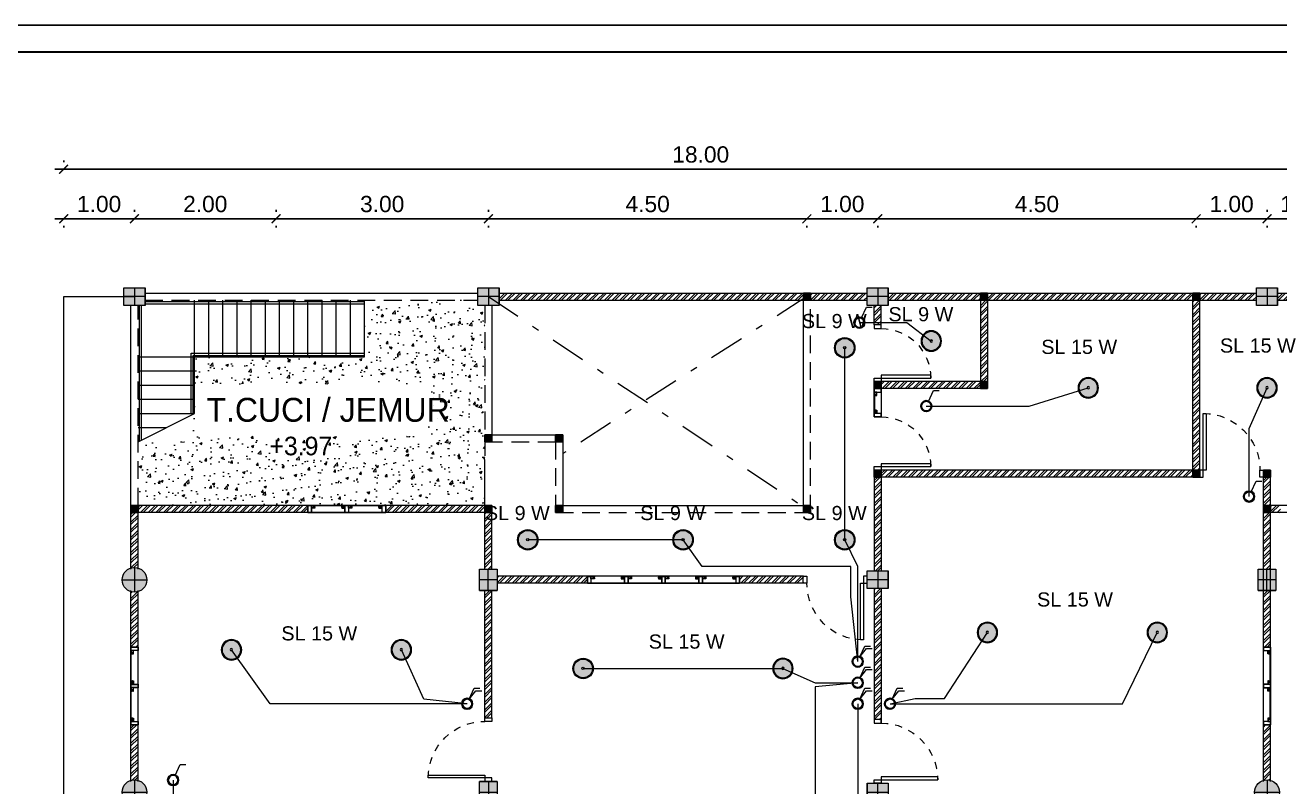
# Model space of a CAD drawing. Header units: millimetres. Extents: x -667 to -468, y -723 to -475.
# Drawn here: x -622.31 to -604.58, y -698.31 to -687.54 of the extents above; entities that cross this region are included whole.
import ezdxf

# ---------------------------------------------------------------- set-up
doc = ezdxf.new("R2010")
doc.units = ezdxf.units.MM
for name, pattern in [('DASHDOT', [1, 0.5, -0.25, 0, -0.25]), ('DASHED2', [0.375, 0.25, -0.125]), ('HIDDEN', [0.375, 0.25, -0.125])]:
    doc.linetypes.add(name, pattern=pattern)
doc.layers.get('0').update_dxf_attribs({"lineweight": 9})
doc.layers.get('Defpoints').update_dxf_attribs({"lineweight": 0})
for name, color, linetype, lineweight in [('BLOCK', 231, 'Continuous', 5), ('COLUMN', 11, 'Continuous', 9), ('dinding', 36, 'Continuous', 9), ('DOOR', 6, 'Continuous', 5), ('HIDDEN', 9, 'HIDDEN', 5), ('NOTASI', 250, 'Continuous', 5), ('pintu', 6, 'Continuous', 5), ('TEXT', 26, 'Continuous', 5)]:
    doc.layers.add(name, color=color, linetype=linetype, lineweight=lineweight)
doc.layers.add('KOP', color=1, linetype='Continuous')
doc.styles.get("Standard").update_dxf_attribs({"font": 'arial.ttf'})
doc.dimstyles.new('Copy of 1-100', dxfattribs={"dimtxt": 0.23, "dimasz": 0.125, "dimexe": 0.125, "dimexo": 0.1, "dimgap": 0.09, "dimtad": 1, "dimtoh": 1, "dimzin": 0, "dimdsep": 46, "dimtxsty": 'Standard', "dimblk": 'ARCHTICK', "dimcen": 0.09, "dimdle": 0.125, "dimclrt": 2, "dimadec": 0, "dimazin": 0, "dimtfac": 1, "dimtofl": 0, "dimtmove": 0, "dimatfit": 3, "dimldrblk": 'ARCHTICK', "dimfxl": 1, "dimtolj": 1, "dimtzin": 0, "dimarcsym": 0})
pattern_1 = [(45, (37.383015, -159.11042), (-0.053881537, 0.053881537), []), (45, (37.418936, -159.11042), (-0.053881537, 0.053881537), [])]

# ---------------------------------------------------------------- blocks, each defined once
blk = doc.blocks.new('EW2433')
at = {"layer": 'Defpoints'}
for p, q in [((502.9615, -195.7493), (482.7963, -195.7493)), ((482.7963, -209.9267), (502.9615, -209.9267))]:
    blk.add_line(p, q, dxfattribs=at)
at = {"layer": 'KOP', "color": 11, "ltscale": 0.1}
for p, q in [((483.0215, -195.9497), (500.4465, -195.9497)), ((500.4441, -195.9522), (483.0239, -195.9522))]:
    blk.add_line(p, q, dxfattribs=at)
blk = doc.blocks.new('FFFF')
at = {"layer": 'NOTASI', "ltscale": 0.01}
h = blk.add_hatch(color=256, dxfattribs=at)
h.paths.add_polyline_path([(-508.37, -250.991), (-508.495, -250.991), (-508.495, -251.141), (-508.37, -251.141)])
h.paths.add_polyline_path([(-508.37, -251.141), (-508.495, -251.141), (-508.495, -251.291), (-508.37, -251.291)])
h.paths.add_polyline_path([(-508.495, -251.141), (-508.62, -251.141), (-508.62, -251.291), (-508.495, -251.291)])
h.paths.add_polyline_path([(-508.495, -250.991), (-508.62, -250.991), (-508.62, -251.141), (-508.495, -251.141)])
at = {"ltscale": 0.01}
for p, q in [((-508.37, -250.991), (-508.62, -250.991)), ((-508.495, -250.991), (-508.495, -251.291)), ((-508.62, -251.141), (-508.37, -251.141))]:
    blk.add_line(p, q, dxfattribs=at)
blk.add_lwpolyline([(-508.62, -250.991), (-508.37, -250.991), (-508.37, -251.291), (-508.62, -251.291)], close=True, dxfattribs=at)
blk = doc.blocks.new('*U614')
for points in [[(81823, 24533), (81823, 25333), (81783, 25333), (81783, 24533)], [(80973, 24433), (81023, 24433), (81023, 24533), (80973, 24533)], [(81823, 24533), (81873, 24533), (81873, 24433), (81823, 24433)]]:
    blk.add_lwpolyline(points, close=True)
at = {"layer": 'HIDDEN'}
blk.add_arc((81823, 24533), 800, 90, 180, dxfattribs=at)
blk = doc.blocks.new('32')
at = {"layer": 'NOTASI'}
h = blk.add_hatch(color=256, dxfattribs=at)
h.paths.add_polyline_path([(2106.822, 191.47), (2106.772, 191.47), (2106.772, 191.42), (2106.822, 191.42)])
h.paths.add_polyline_path([(2106.872, 191.47), (2106.822, 191.47), (2106.822, 191.42), (2106.872, 191.42)])
h.paths.add_polyline_path([(2106.872, 191.42), (2106.822, 191.42), (2106.822, 191.37), (2106.872, 191.37)])
h.paths.add_polyline_path([(2106.822, 191.42), (2106.772, 191.42), (2106.772, 191.37), (2106.822, 191.37)])
at = {"layer": 'BLOCK'}
for p, q in [((2106.822, 191.47), (2106.822, 191.37)), ((2106.772, 191.42), (2106.872, 191.42))]:
    blk.add_line(p, q, dxfattribs=at)
blk.add_lwpolyline([(2106.872, 191.47), (2106.772, 191.47), (2106.772, 191.37), (2106.872, 191.37)], close=True, dxfattribs=at)
blk = doc.blocks.new('*U566')
for points in [[(81073, 24533), (81123, 24533), (81123, 24433), (81073, 24433)], [(81823, 24433), (81873, 24433), (81873, 24533), (81823, 24533)], [(81823, 24433), (81823, 23733), (81783, 23733), (81783, 24433)]]:
    blk.add_lwpolyline(points, close=True)
at = {"layer": 'HIDDEN'}
blk.add_arc((81823, 24433), 700, 180, 270, dxfattribs=at)
blk = doc.blocks.new('*U248')
for points in [[(81823, 24533), (81823, 25333), (81783, 25333), (81783, 24533)], [(80973, 24433), (81023, 24433), (81023, 24533), (80973, 24533)], [(81823, 24533), (81873, 24533), (81873, 24433), (81823, 24433)]]:
    blk.add_lwpolyline(points, close=True)
at = {"layer": 'HIDDEN'}
blk.add_arc((81823, 24533), 800, 90, 180, dxfattribs=at)
blk = doc.blocks.new('kolommm bulat')
at = {"layer": 'NOTASI'}
h = blk.add_hatch(color=256, dxfattribs=at)
h.paths.add_polyline_path([(-808.914, -494.931), (-808.914, -495.106), (-808.739, -495.106, 0.414214)])
h.paths.add_polyline_path([(-808.914, -494.931, 0.414214), (-809.089, -495.106), (-808.914, -495.106)])
h.paths.add_polyline_path([(-808.914, -495.106), (-809.089, -495.106, 0.414214), (-808.914, -495.281)])
h.paths.add_polyline_path([(-808.739, -495.106), (-808.914, -495.106), (-808.914, -495.281, 0.414214)])
for p, q in [((-808.914, -494.931), (-808.914, -495.281)), ((-809.089, -495.106), (-808.739, -495.106))]:
    blk.add_line(p, q)
blk.add_circle((-808.914, -495.106), 0.175)
blk = doc.blocks.new('FGRREE')
h = blk.add_hatch()
h.set_pattern_fill('ANSI31', color=30, scale=0.02, angle=-270, style=0)
h.set_pattern_definition([(315, (-2744.3127359, 687.6925603), (0.0017677669529, 0.0017677669529), [])])
h.paths.add_polyline_path([(-685.492, -507.082), (-685.492, -507.084, -0.354282), (-685.489, -507.086), (-685.489, -507.066), (-685.497, -507.066), (-685.497, -507.082)])
h.paths.add_polyline_path([(-685.481, -507.066), (-685.489, -507.066), (-685.489, -507.086, -0.354282), (-685.486, -507.084), (-685.486, -507.082), (-685.481, -507.082)])
h = blk.add_hatch()
h.set_pattern_fill('ANSI31', color=30, scale=0.02, angle=-270, style=0)
h.set_pattern_definition([(45, (-2744.3127359, -1702.0687045), (0.0017677669529, -0.0017677669529), [])])
h.paths.add_polyline_path([(-685.492, -507.295), (-685.492, -507.293, 0.354282), (-685.489, -507.291), (-685.489, -507.311), (-685.497, -507.311), (-685.497, -507.295)])
h.paths.add_polyline_path([(-685.481, -507.311), (-685.489, -507.311), (-685.489, -507.291, 0.354282), (-685.486, -507.293), (-685.486, -507.295), (-685.481, -507.295)])
for points in [[(-685.408, -507.038), (-685.408, -506.988), (-685.508, -506.988), (-685.508, -507.038)], [(-685.408, -506.988), (-685.408, -507.388), (-685.508, -507.388), (-685.508, -506.988)], [(-685.41, -507.036), (-685.41, -506.99), (-685.506, -506.99), (-685.506, -507.036)], [(-685.479, -507.064), (-685.479, -507.084), (-685.473, -507.084), (-685.473, -507.04), (-685.506, -507.04), (-685.506, -507.084), (-685.499, -507.084), (-685.499, -507.064)], [(-685.408, -507.388), (-685.408, -507.338), (-685.508, -507.338), (-685.508, -507.388)], [(-685.479, -507.313), (-685.479, -507.293), (-685.473, -507.293), (-685.473, -507.336), (-685.506, -507.336), (-685.506, -507.293), (-685.499, -507.293), (-685.499, -507.313)], [(-685.41, -507.386), (-685.41, -507.34), (-685.506, -507.34), (-685.506, -507.386)]]:
    blk.add_lwpolyline(points, close=True)
for points in [[(-685.483, -507.084), (-685.481, -507.084), (-685.486, -507.084), (-685.481, -507.084), (-685.481, -507.086), (-685.471, -507.086), (-685.471, -507.038), (-685.508, -507.038), (-685.508, -507.086), (-685.497, -507.086), (-685.497, -507.084), (-685.492, -507.084), (-685.497, -507.084)], [(-685.492, -507.084), (-685.492, -507.082), (-685.497, -507.082), (-685.497, -507.066), (-685.481, -507.066), (-685.481, -507.082), (-685.486, -507.082), (-685.486, -507.084)], [(-685.483, -507.293), (-685.481, -507.293), (-685.486, -507.293), (-685.481, -507.293), (-685.481, -507.291), (-685.471, -507.291), (-685.471, -507.338), (-685.508, -507.338), (-685.508, -507.291), (-685.497, -507.291), (-685.497, -507.293), (-685.492, -507.293), (-685.497, -507.293)], [(-685.492, -507.293), (-685.492, -507.295), (-685.497, -507.295), (-685.497, -507.311), (-685.481, -507.311), (-685.481, -507.295), (-685.486, -507.295), (-685.486, -507.293)]]:
    blk.add_lwpolyline(points)
at = {"color": 20, "const_width": 0.002}
blk.add_lwpolyline([(-685.489, -507.295), (-685.49, -507.084)], dxfattribs=at)
for centre, start, end in [((-685.492, -507.086), 17.2933, 95.3266), ((-685.487, -507.086), 84.6734, 162.7067), ((-685.492, -507.29), 264.6734, 342.7067), ((-685.487, -507.29), 197.2933, 275.3266)]:
    blk.add_arc(centre, 0.00286, start, end)
at = {"layer": 'dinding'}
for p, q in [((-685.508, -506.988), (-685.508, -507.338)), ((-685.408, -506.988), (-685.408, -507.338))]:
    blk.add_line(p, q, dxfattribs=at)
blk = doc.blocks.new('FCE')
h = blk.add_hatch()
h.set_pattern_fill('ANSI31', color=30, scale=0.02, angle=-180, style=0)
h.set_pattern_definition([(45, (-1849.7851361, -2568.5427676), (-0.0017677669529, 0.0017677669529), [])])
h.paths.add_polyline_path([(-655.011, -509.722), (-655.009, -509.722, -0.354282), (-655.007, -509.719), (-655.027, -509.719), (-655.027, -509.727), (-655.011, -509.727)])
h.paths.add_polyline_path([(-655.027, -509.711), (-655.027, -509.719), (-655.007, -509.719, -0.354282), (-655.009, -509.716), (-655.011, -509.716), (-655.011, -509.711)])
h = blk.add_hatch()
h.set_pattern_fill('ANSI31', color=30, scale=0.02, angle=-180, style=0)
h.set_pattern_definition([(135, (540.1511286, -2568.5427676), (0.0017677669529, 0.0017677669529), [])])
h.paths.add_polyline_path([(-654.623, -509.722), (-654.625, -509.722, 0.354282), (-654.627, -509.719), (-654.607, -509.719), (-654.607, -509.727), (-654.623, -509.727)])
h.paths.add_polyline_path([(-654.607, -509.711), (-654.607, -509.719), (-654.627, -509.719, 0.354282), (-654.625, -509.716), (-654.623, -509.716), (-654.623, -509.711)])
h = blk.add_hatch()
h.set_pattern_fill('ANSI31', color=30, scale=0.02, angle=-180, style=0)
h.set_pattern_definition([(45, (-1849.2601361, -2568.5427676), (-0.0017677669529, 0.0017677669529), [])])
h.paths.add_polyline_path([(-654.486, -509.722), (-654.484, -509.722, -0.354282), (-654.482, -509.719), (-654.502, -509.719), (-654.502, -509.727), (-654.486, -509.727)])
h.paths.add_polyline_path([(-654.502, -509.711), (-654.502, -509.719), (-654.482, -509.719, -0.354282), (-654.484, -509.716), (-654.486, -509.716), (-654.486, -509.711)])
h = blk.add_hatch()
h.set_pattern_fill('ANSI31', color=30, scale=0.02, angle=-180, style=0)
h.set_pattern_definition([(135, (540.6761286, -2568.5427676), (0.0017677669529, 0.0017677669529), [])])
h.paths.add_polyline_path([(-654.098, -509.722), (-654.1, -509.722, 0.354282), (-654.102, -509.719), (-654.082, -509.719), (-654.082, -509.727), (-654.098, -509.727)])
h.paths.add_polyline_path([(-654.082, -509.711), (-654.082, -509.719), (-654.102, -509.719, 0.354282), (-654.1, -509.716), (-654.098, -509.716), (-654.098, -509.711)])
for points in [[(-655.055, -509.638), (-655.105, -509.638), (-655.105, -509.738), (-655.055, -509.738)], [(-655.105, -509.638), (-654.005, -509.638), (-654.005, -509.738), (-655.105, -509.738)], [(-655.057, -509.64), (-655.103, -509.64), (-655.103, -509.736), (-655.057, -509.736)], [(-654.53, -509.638), (-654.58, -509.638), (-654.58, -509.738), (-654.53, -509.738)], [(-654.532, -509.64), (-654.578, -509.64), (-654.578, -509.736), (-654.532, -509.736)], [(-654.005, -509.638), (-654.055, -509.638), (-654.055, -509.738), (-654.005, -509.738)], [(-654.007, -509.64), (-654.053, -509.64), (-654.053, -509.736), (-654.007, -509.736)], [(-655.029, -509.709), (-655.009, -509.709), (-655.009, -509.703), (-655.053, -509.703), (-655.053, -509.736), (-655.009, -509.736), (-655.009, -509.729), (-655.029, -509.729)], [(-654.605, -509.709), (-654.625, -509.709), (-654.625, -509.703), (-654.582, -509.703), (-654.582, -509.736), (-654.625, -509.736), (-654.625, -509.729), (-654.605, -509.729)], [(-654.504, -509.709), (-654.484, -509.709), (-654.484, -509.703), (-654.528, -509.703), (-654.528, -509.736), (-654.484, -509.736), (-654.484, -509.729), (-654.504, -509.729)], [(-654.08, -509.709), (-654.1, -509.709), (-654.1, -509.703), (-654.057, -509.703), (-654.057, -509.736), (-654.1, -509.736), (-654.1, -509.729), (-654.08, -509.729)]]:
    blk.add_lwpolyline(points, close=True)
for points in [[(-655.009, -509.713), (-655.009, -509.711), (-655.009, -509.716), (-655.009, -509.711), (-655.007, -509.711), (-655.007, -509.701), (-655.055, -509.701), (-655.055, -509.738), (-655.007, -509.738), (-655.007, -509.727), (-655.009, -509.727), (-655.009, -509.722), (-655.009, -509.727)], [(-655.009, -509.722), (-655.011, -509.722), (-655.011, -509.727), (-655.027, -509.727), (-655.027, -509.711), (-655.011, -509.711), (-655.011, -509.716), (-655.009, -509.716)], [(-654.625, -509.713), (-654.625, -509.711), (-654.625, -509.716), (-654.625, -509.711), (-654.627, -509.711), (-654.627, -509.701), (-654.58, -509.701), (-654.58, -509.738), (-654.627, -509.738), (-654.627, -509.727), (-654.625, -509.727), (-654.625, -509.722), (-654.625, -509.727)], [(-654.625, -509.722), (-654.623, -509.722), (-654.623, -509.727), (-654.607, -509.727), (-654.607, -509.711), (-654.623, -509.711), (-654.623, -509.716), (-654.625, -509.716)], [(-654.484, -509.713), (-654.484, -509.711), (-654.484, -509.716), (-654.484, -509.711), (-654.482, -509.711), (-654.482, -509.701), (-654.53, -509.701), (-654.53, -509.738), (-654.482, -509.738), (-654.482, -509.727), (-654.484, -509.727), (-654.484, -509.722), (-654.484, -509.727)], [(-654.484, -509.722), (-654.486, -509.722), (-654.486, -509.727), (-654.502, -509.727), (-654.502, -509.711), (-654.486, -509.711), (-654.486, -509.716), (-654.484, -509.716)], [(-654.1, -509.713), (-654.1, -509.711), (-654.1, -509.716), (-654.1, -509.711), (-654.102, -509.711), (-654.102, -509.701), (-654.055, -509.701), (-654.055, -509.738), (-654.102, -509.738), (-654.102, -509.727), (-654.1, -509.727), (-654.1, -509.722), (-654.1, -509.727)], [(-654.1, -509.722), (-654.098, -509.722), (-654.098, -509.727), (-654.082, -509.727), (-654.082, -509.711), (-654.098, -509.711), (-654.098, -509.716), (-654.1, -509.716)]]:
    blk.add_lwpolyline(points)
at = {"color": 20, "const_width": 0.002}
for points in [[(-654.623, -509.719), (-655.011, -509.719)], [(-654.098, -509.719), (-654.486, -509.719)]]:
    blk.add_lwpolyline(points, dxfattribs=at)
for centre, start, end in [((-655.006, -509.717), 174.6734, 252.7067), ((-655.006, -509.722), 107.2933, 185.3266), ((-654.628, -509.717), 287.2933, 5.3266), ((-654.628, -509.722), 354.6734, 72.7067), ((-654.481, -509.717), 174.6734, 252.7067), ((-654.481, -509.722), 107.2933, 185.3266), ((-654.103, -509.717), 287.2933, 5.3266), ((-654.103, -509.722), 354.6734, 72.7067)]:
    blk.add_arc(centre, 0.00286, start, end)
blk = doc.blocks.new('_ArchTick')
at = {"color": 0, "linetype": 'ByBlock', "const_width": 0.15}
blk.add_lwpolyline([(-0.5, -0.5), (0.5, 0.5)], dxfattribs=at)
blk = doc.blocks.new('*D990')
at = {"layer": 'Defpoints', "color": 0}
for p in [(-621.765, -690.281), (-620.765, -690.281), (-620.765, -690.281)]:
    blk.add_point(p, dxfattribs=at)
at = {"layer": 'NOTASI', "color": 0, "lineweight": -2}
for p, q in [((-621.89, -690.281), (-620.64, -690.281)), ((-620.765, -690.181), (-620.765, -690.156)), ((-621.765, -690.381), (-621.765, -690.406))]:
    blk.add_line(p, q, dxfattribs=at)
at = {"layer": 'NOTASI', "color": 0, "lineweight": -2, "xscale": 0.125, "yscale": 0.125, "zscale": 0.125, "rotation": 180}
blk.add_blockref('_ArchTick', (-621.765, -690.281), dxfattribs=at)
at = {"layer": 'NOTASI', "color": 0, "lineweight": -2, "xscale": 0.125, "yscale": 0.125, "zscale": 0.125}
blk.add_blockref('_ArchTick', (-620.765, -690.281), dxfattribs=at)
at = {"layer": 'NOTASI', "color": 2, "insert": (-621.265, -690.074), "char_height": 0.23, "attachment_point": 5}
blk.add_mtext('\\A1;1.00', dxfattribs=at)
blk = doc.blocks.new('*D991')
at = {"layer": 'Defpoints', "color": 0}
for p in [(-621.765, -689.581), (-603.765, -689.581), (-603.765, -689.581)]:
    blk.add_point(p, dxfattribs=at)
at = {"layer": 'NOTASI', "color": 0, "lineweight": -2}
for p, q in [((-621.89, -689.581), (-603.64, -689.581)), ((-621.765, -689.481), (-621.765, -689.456)), ((-603.765, -689.481), (-603.765, -689.456))]:
    blk.add_line(p, q, dxfattribs=at)
at = {"layer": 'NOTASI', "color": 0, "lineweight": -2, "xscale": 0.125, "yscale": 0.125, "zscale": 0.125, "rotation": 180}
blk.add_blockref('_ArchTick', (-621.765, -689.581), dxfattribs=at)
at = {"layer": 'NOTASI', "color": 0, "lineweight": -2, "xscale": 0.125, "yscale": 0.125, "zscale": 0.125}
blk.add_blockref('_ArchTick', (-603.765, -689.581), dxfattribs=at)
at = {"layer": 'NOTASI', "color": 2, "insert": (-612.765, -689.374), "char_height": 0.23, "attachment_point": 5}
blk.add_mtext('\\A1;18.00', dxfattribs=at)
blk = doc.blocks.new('*D992')
at = {"layer": 'Defpoints', "color": 0}
for p in [(-620.765, -690.281), (-618.765, -690.281), (-618.765, -690.281)]:
    blk.add_point(p, dxfattribs=at)
at = {"layer": 'NOTASI', "color": 0, "lineweight": -2}
for p, q in [((-620.89, -690.281), (-618.64, -690.281)), ((-620.765, -690.181), (-620.765, -690.156)), ((-618.765, -690.381), (-618.765, -690.406))]:
    blk.add_line(p, q, dxfattribs=at)
at = {"layer": 'NOTASI', "color": 0, "lineweight": -2, "xscale": 0.125, "yscale": 0.125, "zscale": 0.125, "rotation": 180}
blk.add_blockref('_ArchTick', (-620.765, -690.281), dxfattribs=at)
at = {"layer": 'NOTASI', "color": 0, "lineweight": -2, "xscale": 0.125, "yscale": 0.125, "zscale": 0.125}
blk.add_blockref('_ArchTick', (-618.765, -690.281), dxfattribs=at)
at = {"layer": 'NOTASI', "color": 2, "insert": (-619.765, -690.074), "char_height": 0.23, "attachment_point": 5}
blk.add_mtext('\\A1;2.00', dxfattribs=at)
blk = doc.blocks.new('*D993')
at = {"layer": 'Defpoints', "color": 0}
for p in [(-618.765, -690.281), (-615.765, -690.281), (-615.765, -690.281)]:
    blk.add_point(p, dxfattribs=at)
at = {"layer": 'NOTASI', "color": 0, "lineweight": -2}
for p, q in [((-618.89, -690.281), (-615.64, -690.281)), ((-618.765, -690.181), (-618.765, -690.156)), ((-615.765, -690.181), (-615.765, -690.156))]:
    blk.add_line(p, q, dxfattribs=at)
at = {"layer": 'NOTASI', "color": 0, "lineweight": -2, "xscale": 0.125, "yscale": 0.125, "zscale": 0.125, "rotation": 180}
blk.add_blockref('_ArchTick', (-618.765, -690.281), dxfattribs=at)
at = {"layer": 'NOTASI', "color": 0, "lineweight": -2, "xscale": 0.125, "yscale": 0.125, "zscale": 0.125}
blk.add_blockref('_ArchTick', (-615.765, -690.281), dxfattribs=at)
at = {"layer": 'NOTASI', "color": 2, "insert": (-617.265, -690.074), "char_height": 0.23, "attachment_point": 5}
blk.add_mtext('\\A1;3.00', dxfattribs=at)
blk = doc.blocks.new('*D994')
at = {"layer": 'Defpoints', "color": 0}
for p in [(-615.765, -690.281), (-611.265, -690.281), (-611.265, -690.281)]:
    blk.add_point(p, dxfattribs=at)
at = {"layer": 'NOTASI', "color": 0, "lineweight": -2}
for p, q in [((-615.89, -690.281), (-611.14, -690.281)), ((-615.765, -690.381), (-615.765, -690.406)), ((-611.265, -690.381), (-611.265, -690.406))]:
    blk.add_line(p, q, dxfattribs=at)
at = {"layer": 'NOTASI', "color": 0, "lineweight": -2, "xscale": 0.125, "yscale": 0.125, "zscale": 0.125, "rotation": 180}
blk.add_blockref('_ArchTick', (-615.765, -690.281), dxfattribs=at)
at = {"layer": 'NOTASI', "color": 0, "lineweight": -2, "xscale": 0.125, "yscale": 0.125, "zscale": 0.125}
blk.add_blockref('_ArchTick', (-611.265, -690.281), dxfattribs=at)
at = {"layer": 'NOTASI', "color": 2, "insert": (-613.515, -690.074), "char_height": 0.23, "attachment_point": 5}
blk.add_mtext('\\A1;4.50', dxfattribs=at)
blk = doc.blocks.new('*D995')
at = {"layer": 'Defpoints', "color": 0}
for p in [(-610.265, -690.281), (-605.765, -690.281), (-605.765, -690.281)]:
    blk.add_point(p, dxfattribs=at)
at = {"layer": 'NOTASI', "color": 0, "lineweight": -2}
for p, q in [((-610.39, -690.281), (-605.64, -690.281)), ((-610.265, -690.381), (-610.265, -690.406)), ((-605.765, -690.381), (-605.765, -690.406))]:
    blk.add_line(p, q, dxfattribs=at)
at = {"layer": 'NOTASI', "color": 0, "lineweight": -2, "xscale": 0.125, "yscale": 0.125, "zscale": 0.125, "rotation": 180}
blk.add_blockref('_ArchTick', (-610.265, -690.281), dxfattribs=at)
at = {"layer": 'NOTASI', "color": 0, "lineweight": -2, "xscale": 0.125, "yscale": 0.125, "zscale": 0.125}
blk.add_blockref('_ArchTick', (-605.765, -690.281), dxfattribs=at)
at = {"layer": 'NOTASI', "color": 2, "insert": (-608.015, -690.074), "char_height": 0.23, "attachment_point": 5}
blk.add_mtext('\\A1;4.50', dxfattribs=at)
blk = doc.blocks.new('*D996')
at = {"layer": 'Defpoints', "color": 0}
for p in [(-605.765, -690.281), (-604.765, -690.281), (-604.765, -690.281)]:
    blk.add_point(p, dxfattribs=at)
at = {"layer": 'NOTASI', "color": 0, "lineweight": -2}
for p, q in [((-605.89, -690.281), (-604.64, -690.281)), ((-605.765, -690.381), (-605.765, -690.406)), ((-604.765, -690.381), (-604.765, -690.406))]:
    blk.add_line(p, q, dxfattribs=at)
at = {"layer": 'NOTASI', "color": 0, "lineweight": -2, "xscale": 0.125, "yscale": 0.125, "zscale": 0.125, "rotation": 180}
blk.add_blockref('_ArchTick', (-605.765, -690.281), dxfattribs=at)
at = {"layer": 'NOTASI', "color": 0, "lineweight": -2, "xscale": 0.125, "yscale": 0.125, "zscale": 0.125}
blk.add_blockref('_ArchTick', (-604.765, -690.281), dxfattribs=at)
at = {"layer": 'NOTASI', "color": 2, "insert": (-605.265, -690.074), "char_height": 0.23, "attachment_point": 5}
blk.add_mtext('\\A1;1.00', dxfattribs=at)
blk = doc.blocks.new('*D997')
at = {"layer": 'Defpoints', "color": 0}
for p in [(-604.765, -690.281), (-603.765, -690.281), (-603.765, -690.281)]:
    blk.add_point(p, dxfattribs=at)
at = {"layer": 'NOTASI', "color": 0, "lineweight": -2}
for p, q in [((-604.89, -690.281), (-603.64, -690.281)), ((-604.765, -690.181), (-604.765, -690.156)), ((-603.765, -690.181), (-603.765, -690.156))]:
    blk.add_line(p, q, dxfattribs=at)
at = {"layer": 'NOTASI', "color": 0, "lineweight": -2, "xscale": 0.125, "yscale": 0.125, "zscale": 0.125, "rotation": 180}
blk.add_blockref('_ArchTick', (-604.765, -690.281), dxfattribs=at)
at = {"layer": 'NOTASI', "color": 0, "lineweight": -2, "xscale": 0.125, "yscale": 0.125, "zscale": 0.125}
blk.add_blockref('_ArchTick', (-603.765, -690.281), dxfattribs=at)
at = {"layer": 'NOTASI', "color": 2, "insert": (-604.265, -690.074), "char_height": 0.23, "attachment_point": 5}
blk.add_mtext('\\A1;1.00', dxfattribs=at)
blk = doc.blocks.new('*D1016')
at = {"layer": 'Defpoints', "color": 0}
for p in [(-611.265, -690.281), (-610.265, -690.281), (-610.265, -690.281)]:
    blk.add_point(p, dxfattribs=at)
at = {"layer": 'NOTASI', "color": 0, "lineweight": -2}
for p, q in [((-611.39, -690.281), (-610.14, -690.281)), ((-611.265, -690.381), (-611.265, -690.406)), ((-610.265, -690.381), (-610.265, -690.406))]:
    blk.add_line(p, q, dxfattribs=at)
at = {"layer": 'NOTASI', "color": 0, "lineweight": -2, "xscale": 0.125, "yscale": 0.125, "zscale": 0.125, "rotation": 180}
blk.add_blockref('_ArchTick', (-611.265, -690.281), dxfattribs=at)
at = {"layer": 'NOTASI', "color": 0, "lineweight": -2, "xscale": 0.125, "yscale": 0.125, "zscale": 0.125}
blk.add_blockref('_ArchTick', (-610.265, -690.281), dxfattribs=at)
at = {"layer": 'NOTASI', "color": 2, "insert": (-610.765, -690.074), "char_height": 0.23, "attachment_point": 5}
blk.add_mtext('\\A1;1.00', dxfattribs=at)
blk = doc.blocks.new('baret bulat')
h = blk.add_hatch(color=256)
h.set_gradient(color1=(2, 121, 4), one_color=1, tint=1, name='SPHERICAL')
h.paths.add_polyline_path([(0.036, 0, 1), (-0.036, 0, 1)], flags=0)
h.paths.add_polyline_path([(-0.321, 0, 1), (0.321, 0, 1)])
h.paths.add_polyline_path([(0.294, 0, -1), (-0.294, 0, -1)], flags=16)
h.paths.add_polyline_path([(0.036, 0, -1), (-0.036, 0, -1)], flags=0)
h = blk.add_hatch(color=256)
h.set_gradient(color1=(251, 236, 121), one_color=1, tint=1, name='SPHERICAL')
h.paths.add_polyline_path([(0.294, 0, 1), (-0.294, 0, 1)])
h.paths.add_polyline_path([(-0.036, 0, -1), (0.036, 0, -1)], flags=16)
for radius in [0.321, 0.294, 0.0363]:
    blk.add_circle((0, 0), radius)
blk = doc.blocks.new('*U583')
for points in [[(81023, 24533), (81023, 25333), (81063, 25333), (81063, 24533)], [(81023, 24533), (80973, 24533), (80973, 24433), (81023, 24433)], [(81873, 24433), (81823, 24433), (81823, 24533), (81873, 24533)]]:
    blk.add_lwpolyline(points, close=True)
at = {"layer": 'HIDDEN'}
blk.add_arc((81023, 24533), 800, 0, 90, dxfattribs=at)
blk = doc.blocks.new('saklar')
at = {"color": 242, "true_color": 0xbb071f}
for p, q in [((0.05, 0.11), (0.166, 0.364)), ((0.05, 0.11), (0.207, 0.307)), ((0.166, 0.364), (0.3, 0.364)), ((0.207, 0.307), (0.342, 0.307))]:
    blk.add_line(p, q, dxfattribs=at)
at = {"color": 242, "lineweight": 35, "true_color": 0xbb071f}
blk.add_circle((0, 0), 0.121, dxfattribs=at)
blk = doc.blocks.new('saklar tunggal')
at = {"color": 242, "true_color": 0xbb071f}
for p, q in [((0.05, 0.11), (0.166, 0.364)), ((0.166, 0.364), (0.3, 0.364))]:
    blk.add_line(p, q, dxfattribs=at)
at = {"color": 242, "lineweight": 35, "true_color": 0xbb071f}
blk.add_circle((0, 0), 0.121, dxfattribs=at)

msp = doc.modelspace()

# ---------------------------------------------------------------- hatches: boundary and pattern name
at = {"layer": 'NOTASI'}
h = msp.add_hatch(dxfattribs=at)
h.set_pattern_fill('ANSI32', color=256, scale=0.008, style=0)
h.set_pattern_definition(pattern_1)
h.paths.add_polyline_path([(-612.618, -691.331), (-615.615, -691.331), (-615.615, -691.431), (-612.618, -691.431)])
h.paths.add_polyline_path([(-611.315, -691.413), (-611.315, -691.381), (-611.315, -691.331), (-612.618, -691.331), (-612.618, -691.431), (-611.343, -691.431)])
h.paths.add_polyline_path([(-610.415, -691.331), (-611.215, -691.331), (-611.215, -691.431), (-610.415, -691.431)])
h.paths.add_polyline_path([(-608.815, -691.331), (-610.115, -691.331), (-610.115, -691.431), (-608.815, -691.431)])
h = msp.add_hatch(dxfattribs=at)
h.set_pattern_fill('ANSI32', color=256, scale=0.008, style=0)
h.set_pattern_definition(pattern_1)
h.paths.add_polyline_path([(-605.815, -691.331), (-608.715, -691.331), (-608.715, -691.431), (-605.815, -691.431)])
h.paths.add_polyline_path([(-604.915, -691.331), (-605.715, -691.331), (-605.715, -691.431), (-604.915, -691.431)])
h.paths.add_polyline_path([(-603.815, -691.331), (-604.615, -691.331), (-604.615, -691.431), (-603.815, -691.431)])
h = msp.add_hatch(dxfattribs=at)
h.set_pattern_fill('AR-CONC', color=256, scale=0.002, style=0)
h.set_pattern_definition([(50, (75.19276, -185.693), (0.36436934, -0.03187817), [0.0381, -0.4191]), (355, (75.19276, -185.693), (-0.07048565, 0.38211329), [0.03048, -0.33528]), (100.451, (75.22313, -185.69565), (0.293885, 0.35023338), [0.03238, -0.35618]), (46.1842, (75.19276, -185.5914), (0.54215808, -0.08408466), [0.05715, -0.62865]), (96.6356, (75.23794, -185.5984), (0.47480847, 0.4948511), [0.04857, -0.53427]), (351.184, (75.19276, -185.5914), (0.4748092, 0.49485024), [0.04572, -0.50292]), (21, (75.24356, -185.6168), (0.30322976, -0.20453104), [0.0381, -0.4191]), (326, (75.24356, -185.6168), (0.12360406, 0.36837593), [0.03048, -0.33528]), (71.4514, (75.26883, -185.63383), (0.42683298, 0.16384572), [0.03238, -0.35618]), (37.5, (75.19276, -185.69299), (0.006177207, 0.169110078), [0, -0.331216, 0, -0.34036, 0, -0.33655]), (7.5, (75.19276, -185.69299), (0.133639325, 0.20036115), [0, -0.194056, 0, -0.323596, 0, -0.12827]), (327.5, (75.07948, -185.69299), (0.27118119, -0.011457488), [0, -0.127, 0, -0.39624, 0, -0.52578]), (317.5, (75.02868, -185.693), (0.29625836, 0.05085298), [0, -0.1651, 0, -0.263144, 0, -0.37338])])
h.paths.add_polyline_path([(-619.936, -693.352), (-616.607, -693.352), (-616.607, -692.614), (-619.936, -692.614)], flags=17)
h.paths.add_polyline_path([(-617.515, -691.431), (-617.515, -692.231), (-619.915, -692.231), (-619.915, -693.431), (-620.715, -693.431), (-620.715, -694.331), (-615.815, -694.331), (-615.815, -691.506), (-615.915, -691.506), (-615.915, -691.431)])
h = msp.add_hatch(dxfattribs=at)
h.set_pattern_fill('ANSI32', color=256, scale=0.008, style=0)
h.set_pattern_definition(pattern_1)
h.paths.add_polyline_path([(-608.715, -691.431), (-608.815, -691.431), (-608.815, -692.581), (-608.715, -692.581)])
h.paths.add_polyline_path([(-608.815, -692.581), (-610.215, -692.581), (-610.215, -692.681), (-608.815, -692.681)])
h.paths.add_polyline_path([(-610.215, -691.506), (-610.315, -691.506), (-610.315, -691.781), (-610.215, -691.781)])
h = msp.add_hatch(dxfattribs=at)
h.set_pattern_fill('ANSI32', color=256, scale=0.008, style=0)
h.set_pattern_definition(pattern_1)
h.paths.add_polyline_path([(-603.715, -691.431), (-603.815, -691.431), (-603.815, -694.331), (-603.715, -694.331)])
h.paths.add_polyline_path([(-605.715, -691.431), (-605.815, -691.431), (-605.815, -693.831), (-605.715, -693.831)])
h = msp.add_hatch(dxfattribs=at)
h.set_pattern_fill('ANSI32', color=256, scale=0.008, style=0)
h.set_pattern_definition(pattern_1)
h.paths.add_polyline_path([(-605.815, -693.831), (-610.215, -693.831), (-610.215, -693.931), (-605.815, -693.931)])
h.paths.add_polyline_path([(-610.215, -693.931), (-610.315, -693.931), (-610.315, -695.256), (-610.215, -695.256)])
h = msp.add_hatch(dxfattribs=at)
h.set_pattern_fill('ANSI32', color=256, scale=0.008, style=0)
h.set_pattern_definition(pattern_1)
h.paths.add_polyline_path([(-603.815, -694.331), (-604, -694.331), (-604, -694.431), (-603.815, -694.431)])
h.paths.add_polyline_path([(-604.575, -694.331), (-604.715, -694.331), (-604.715, -694.431), (-604.575, -694.431)])
h.paths.add_polyline_path([(-604.715, -693.931), (-604.815, -693.931), (-604.815, -694.331), (-604.715, -694.331)])
h.paths.add_polyline_path([(-604.715, -694.431), (-604.815, -694.431), (-604.815, -695.231), (-604.715, -695.231)])
h = msp.add_hatch(dxfattribs=at)
h.set_pattern_fill('ANSI32', color=256, scale=0.008, style=0)
h.set_pattern_definition(pattern_1)
h.paths.add_polyline_path([(-615.715, -695.531), (-615.815, -695.531), (-615.815, -697.331), (-615.715, -697.331)])
h.paths.add_polyline_path([(-615.715, -694.431), (-615.815, -694.431), (-615.815, -695.231), (-615.715, -695.231)])
h.paths.add_polyline_path([(-615.815, -694.331), (-617.215, -694.331), (-617.215, -694.431), (-615.815, -694.431)])
h.paths.add_polyline_path([(-618.315, -694.331), (-620.715, -694.331), (-620.715, -694.431), (-618.315, -694.431)])
h.paths.add_polyline_path([(-620.715, -694.431), (-620.815, -694.431), (-620.815, -695.213, -0.145898), (-620.715, -695.213)])
h.paths.add_polyline_path([(-620.715, -697.431), (-620.815, -697.431), (-620.815, -698.213, -0.145898), (-620.715, -698.213)])
h.paths.add_polyline_path([(-620.715, -695.549, -0.145898), (-620.815, -695.549), (-620.815, -696.331), (-620.715, -696.331), (-620.715, -696.24)])
h = msp.add_hatch(dxfattribs=at)
h.set_pattern_fill('ANSI32', color=256, scale=0.008, style=0)
h.set_pattern_definition(pattern_1)
h.paths.add_polyline_path([(-611.315, -695.331), (-612.215, -695.331), (-612.215, -695.431), (-611.315, -695.431)])
h.paths.add_polyline_path([(-614.365, -695.331), (-615.64, -695.331), (-615.64, -695.431), (-614.365, -695.431)])

# ---------------------------------------------------------------- linework, layer by layer
at = {"color": 1, "linetype": 'ByBlock', "true_color": 0xff1a1a}
for p, q in [((-610.524, -691.748), (-609.854, -691.748)), ((-609.854, -691.748), (-609.508, -692.008)), ((-610.731, -694.816), (-610.731, -692.104)), ((-608.126, -692.928), (-607.29, -692.669)), ((-605.019, -693.244), (-604.765, -692.669)), ((-609.578, -692.928), (-608.126, -692.928)), ((-605.019, -694.205), (-605.019, -693.244)), ((-613.015, -694.816), (-615.209, -694.816)), ((-612.743, -695.193), (-613.015, -694.816)), ((-610.547, -695.193), (-610.731, -694.816)), ((-610.645, -695.193), (-612.743, -695.193)), ((-610.645, -695.624), (-610.645, -695.193)), ((-610.547, -696.537), (-610.547, -695.193)), ((-610.547, -696.537), (-610.645, -695.624)), ((-609.32, -697.056), (-608.715, -696.125)), ((-606.808, -697.133), (-606.315, -696.125)), ((-618.847, -697.133), (-619.395, -696.37)), ((-616.676, -697.066), (-616.995, -696.37)), ((-614.427, -696.634), (-611.604, -696.634)), ((-611.604, -696.634), (-611.15, -696.835)), ((-611.15, -696.835), (-610.547, -696.835)), ((-610.547, -696.835), (-611.15, -696.895)), ((-611.15, -696.895), (-611.15, -698.849)), ((-616.065, -697.133), (-618.847, -697.133)), ((-616.065, -697.133), (-616.676, -697.066)), ((-610.547, -697.133), (-610.547, -698.944)), ((-610.091, -697.133), (-609.738, -697.056)), ((-610.091, -697.133), (-606.808, -697.133)), ((-609.738, -697.056), (-609.32, -697.056)), ((-620.219, -698.21), (-620.219, -698.74))]:
    msp.add_line(p, q, dxfattribs=at)
msp.add_line((-620.715, -693.431), (-619.915, -693.031))
at = {"layer": 'dinding'}
for p, q in [((-620.615, -691.331), (-615.915, -691.331)), ((-615.615, -691.331), (-610.415, -691.331)), ((-610.115, -691.331), (-604.915, -691.331)), ((-604.615, -691.331), (-603.715, -691.331)), ((-620.815, -694.331), (-620.815, -691.506)), ((-620.695, -693.421), (-620.695, -691.506)), ((-620.665, -693.406), (-620.665, -691.506)), ((-620.615, -691.451), (-617.515, -691.451)), ((-620.615, -691.481), (-617.515, -691.481)), ((-619.915, -693.031), (-619.915, -691.431)), ((-619.715, -692.231), (-619.715, -691.431)), ((-619.515, -692.231), (-619.515, -691.431)), ((-619.315, -692.231), (-619.315, -691.431)), ((-619.115, -692.231), (-619.115, -691.431)), ((-618.915, -692.231), (-618.915, -691.431)), ((-618.715, -692.231), (-618.715, -691.431)), ((-618.515, -692.231), (-618.515, -691.431)), ((-618.315, -692.231), (-618.315, -691.431)), ((-618.115, -692.231), (-618.115, -691.431)), ((-617.915, -692.231), (-617.915, -691.431)), ((-617.715, -692.231), (-617.715, -691.431)), ((-617.515, -692.231), (-617.515, -691.431)), ((-615.715, -691.506), (-615.715, -693.431)), ((-615.615, -691.431), (-610.415, -691.431)), ((-611.315, -694.331), (-611.315, -691.381)), ((-610.315, -691.781), (-610.315, -691.506)), ((-610.215, -691.781), (-610.215, -691.506)), ((-610.115, -691.431), (-604.915, -691.431)), ((-608.815, -691.431), (-608.815, -692.581)), ((-608.715, -691.431), (-608.715, -692.681)), ((-605.815, -693.831), (-605.815, -691.431)), ((-605.715, -693.831), (-605.715, -691.431)), ((-604.615, -691.431), (-603.815, -691.431)), ((-620.715, -692.231), (-617.515, -692.231)), ((-619.965, -693.031), (-619.965, -692.181)), ((-619.965, -692.181), (-617.515, -692.181)), ((-619.935, -693.031), (-619.935, -692.211)), ((-619.935, -692.211), (-617.515, -692.211)), ((-620.715, -692.431), (-619.915, -692.431)), ((-608.815, -692.581), (-610.215, -692.581)), ((-620.715, -692.631), (-619.915, -692.631)), ((-608.715, -692.681), (-610.215, -692.681)), ((-620.715, -692.831), (-619.915, -692.831)), ((-620.715, -693.031), (-619.915, -693.031)), ((-620.715, -693.231), (-620.315, -693.231)), ((-615.715, -693.331), (-614.715, -693.331)), ((-614.715, -693.431), (-614.715, -694.331)), ((-615.815, -694.331), (-615.815, -693.681)), ((-605.815, -693.831), (-610.215, -693.831)), ((-610.315, -693.931), (-610.315, -695.256)), ((-605.815, -693.931), (-610.215, -693.931)), ((-610.215, -693.931), (-610.215, -695.256)), ((-604.815, -694.331), (-604.815, -693.931)), ((-604.715, -694.331), (-604.715, -693.931)), ((-615.715, -694.331), (-620.715, -694.331)), ((-615.715, -695.231), (-615.715, -694.331)), ((-614.715, -694.331), (-611.315, -694.331)), ((-603.815, -694.331), (-604.715, -694.331)), ((-620.815, -695.231), (-620.815, -694.431)), ((-620.715, -695.231), (-620.715, -694.431)), ((-615.815, -694.431), (-620.715, -694.431)), ((-615.815, -695.231), (-615.815, -694.431)), ((-604.815, -698.231), (-604.815, -694.431)), ((-603.715, -694.431), (-604.715, -694.431)), ((-604.715, -698.231), (-604.715, -694.431)), ((-611.315, -695.331), (-615.64, -695.331)), ((-611.315, -695.431), (-615.64, -695.431)), ((-620.815, -698.231), (-620.815, -695.531)), ((-620.715, -698.231), (-620.715, -695.531)), ((-615.815, -697.331), (-615.815, -695.531)), ((-615.715, -697.331), (-615.715, -695.531)), ((-610.315, -695.506), (-610.315, -697.406)), ((-610.215, -695.506), (-610.215, -697.406))]:
    msp.add_line(p, q, dxfattribs=at)
at = {"layer": 'dinding', "ltscale": 0.01}
for p, q in [((-621.765, -711.381), (-621.765, -691.381)), ((-621.765, -691.381), (-620.765, -691.381))]:
    msp.add_line(p, q, dxfattribs=at)
at = {"layer": 'dinding', "linetype": 'HIDDEN'}
msp.add_line((-620.715, -694.331), (-620.715, -691.506), dxfattribs=at)
at = {"layer": 'dinding', "linetype": 'DASHED2'}
for p, q in [((-620.615, -691.431), (-615.915, -691.431)), ((-615.815, -691.506), (-615.815, -693.681)), ((-611.215, -694.431), (-611.215, -691.381)), ((-615.815, -693.431), (-614.815, -693.431)), ((-614.815, -693.431), (-614.815, -694.431)), ((-614.815, -694.431), (-611.215, -694.431))]:
    msp.add_line(p, q, dxfattribs=at)
at = {"layer": 'NOTASI', "linetype": 'DASHDOT'}
for p, q in [((-615.765, -691.381), (-611.265, -694.381)), ((-611.265, -691.381), (-614.715, -693.599))]:
    msp.add_line(p, q, dxfattribs=at)
at = {"layer": 'NOTASI'}
for p, q in [((-610.315, -695.597), (-610.224, -695.506)), ((-610.315, -695.525), (-610.296, -695.506)), ((-610.315, -695.633), (-610.215, -695.533)), ((-610.315, -695.705), (-610.215, -695.605)), ((-604.815, -695.593), (-604.753, -695.531)), ((-604.815, -695.629), (-604.717, -695.531)), ((-604.815, -695.701), (-604.715, -695.601)), ((-610.315, -695.741), (-610.215, -695.641)), ((-610.315, -695.813), (-610.215, -695.713)), ((-610.315, -695.849), (-610.215, -695.749)), ((-604.815, -695.737), (-604.715, -695.637)), ((-604.815, -695.809), (-604.715, -695.709)), ((-604.815, -695.845), (-604.715, -695.745)), ((-610.315, -695.921), (-610.215, -695.821)), ((-610.315, -695.956), (-610.215, -695.856)), ((-610.315, -696.028), (-610.215, -695.928)), ((-610.315, -696.064), (-610.215, -695.964)), ((-604.815, -695.916), (-604.715, -695.816)), ((-604.815, -695.952), (-604.715, -695.852)), ((-604.815, -696.024), (-604.715, -695.924)), ((-604.815, -696.06), (-604.715, -695.96)), ((-610.315, -696.136), (-610.215, -696.036)), ((-610.315, -696.172), (-610.215, -696.072)), ((-610.315, -696.244), (-610.215, -696.144)), ((-604.815, -696.132), (-604.715, -696.032)), ((-604.815, -696.168), (-604.715, -696.068)), ((-604.815, -696.24), (-604.715, -696.14)), ((-610.315, -696.28), (-610.215, -696.18)), ((-610.315, -696.352), (-610.215, -696.252)), ((-610.315, -696.387), (-610.215, -696.287)), ((-604.815, -696.276), (-604.715, -696.176)), ((-604.799, -696.331), (-604.715, -696.247)), ((-604.763, -696.331), (-604.715, -696.283)), ((-610.315, -696.459), (-610.215, -696.359)), ((-610.315, -696.495), (-610.215, -696.395)), ((-610.315, -696.567), (-610.215, -696.467)), ((-610.315, -696.603), (-610.215, -696.503)), ((-610.315, -696.675), (-610.215, -696.575)), ((-610.315, -696.711), (-610.215, -696.611)), ((-610.315, -696.783), (-610.215, -696.683)), ((-610.315, -696.819), (-610.215, -696.719)), ((-610.315, -696.89), (-610.215, -696.79)), ((-610.315, -696.926), (-610.215, -696.826)), ((-610.315, -696.998), (-610.215, -696.898)), ((-610.315, -697.034), (-610.215, -696.934)), ((-610.315, -697.106), (-610.215, -697.006)), ((-610.315, -697.142), (-610.215, -697.042)), ((-610.315, -697.214), (-610.215, -697.114)), ((-610.315, -697.25), (-610.215, -697.15)), ((-610.315, -697.321), (-610.215, -697.221)), ((-610.315, -697.357), (-610.215, -697.257)), ((-610.242, -697.356), (-610.215, -697.329)), ((-604.815, -697.461), (-604.785, -697.431)), ((-604.815, -697.533), (-604.715, -697.433)), ((-604.815, -697.569), (-604.715, -697.469)), ((-604.815, -697.641), (-604.715, -697.541)), ((-604.815, -697.677), (-604.715, -697.577)), ((-604.815, -697.748), (-604.715, -697.648)), ((-604.815, -697.784), (-604.715, -697.684)), ((-604.815, -697.856), (-604.715, -697.756)), ((-604.815, -697.892), (-604.715, -697.792)), ((-604.815, -697.964), (-604.715, -697.864)), ((-604.815, -698), (-604.715, -697.9)), ((-604.815, -698.072), (-604.715, -697.972)), ((-604.815, -698.108), (-604.715, -698.008)), ((-604.815, -698.179), (-604.715, -698.079)), ((-604.812, -698.213), (-604.715, -698.115)), ((-604.737, -698.208), (-604.715, -698.187))]:
    msp.add_line(p, q, dxfattribs=at)

# ---------------------------------------------------------------- block references
for name, p, xscale, yscale, zscale in [('EW2433', (-1534.666, -293.932), 1.875, 1.875, 1.875), ('EW2433', (-1534.666, -320.515), 1.875, 1.875, 1.875), ('saklar tunggal', (-610.524, -691.748), 0.6011865158496799, 0.6011865158496799, 0.6011865158496799), ('saklar tunggal', (-609.578, -692.928), 0.6011865158496799, 0.6011865158496799, 0.6011865158496799), ('saklar tunggal', (-605.019, -694.205), 0.6011865158496799, 0.6011865158496799, 0.6011865158496799), ('saklar', (-610.547, -696.537), 0.6011865158496799, 0.6011865158496799, 0.6011865158496799), ('saklar', (-610.547, -696.835), 0.6011865158496799, 0.6011865158496799, 0.6011865158496799), ('saklar', (-616.065, -697.133), 0.6011865158496799, 0.6011865158496799, 0.6011865158496799), ('saklar', (-610.547, -697.133), 0.6011865158496799, 0.6011865158496799, 0.6011865158496799), ('saklar', (-610.091, -697.133), 0.6011865158496799, 0.6011865158496799, 0.6011865158496799), ('saklar tunggal', (-620.219, -698.21), 0.6011865158496799, 0.6011865158496799, 0.6011865158496799)]:
    msp.add_blockref(name, p, dxfattribs=dict(xscale=xscale, yscale=yscale, zscale=zscale))
at = {"yscale": 0.4508898868872598, "zscale": 0.4508898868872598, "rotation": 180}
for p, xscale in [((-609.508, -692.008), -0.4508898868872598), ((-610.731, -692.104), 0.4508898868872598), ((-607.29, -692.669), -0.4508898868872598), ((-604.765, -692.669), -0.4508898868872598), ((-615.209, -694.816), 0.4508898868872598), ((-613.015, -694.816), 0.4508898868872598), ((-610.731, -694.816), 0.4508898868872598), ((-608.715, -696.125), -0.4508898868872598), ((-606.315, -696.125), -0.4508898868872598), ((-619.395, -696.37), -0.4508898868872598), ((-616.995, -696.37), -0.4508898868872598), ((-614.427, -696.634), 0.4508898868872598), ((-611.604, -696.634), -0.4508898868872598)]:
    msp.add_blockref('baret bulat', p, dxfattribs=dict(at, xscale=xscale))
at = {"layer": 'COLUMN'}
for name, p, rotation in [('FFFF', (-369.624, -1199.876), 270), ('FFFF', (-364.624, -1199.876), 270), ('32', (-802.685, 1415.441), 270), ('FFFF', (-359.124, -1199.876), 270), ('32', (-800.185, 1415.441), 270), ('32', (-797.185, 1415.441), 270), ('FFFF', (-353.624, -1199.876), 270), ('32', (-801.685, 1414.191), 270), ('32', (-800.185, 1414.191), 270), ('32', (-807.185, 1413.441), 270), ('32', (-806.185, 1413.441), 270), ('32', (-801.685, 1412.941), 270), ('32', (-797.185, 1412.941), 270), ('32', (-796.185, 1412.941), 270), ('32', (-812.185, 1412.441), 270), ('32', (-807.185, 1412.441), 270), ('32', (-806.185, 1412.441), 270), ('32', (-802.685, 1412.441), 270), ('32', (-796.185, 1412.441), 270), ('FFFF', (-1124.261, -946.522), 180), ('FFFF', (-359.124, -1203.876), 270), ('FFFF', (-1113.261, -946.522), 180), ('FFFF', (-861.406, -189.886), 89.99999999999997)]:
    msp.add_blockref(name, p, dxfattribs=dict(at, rotation=rotation))
at = {"layer": 'COLUMN', "xscale": -1, "rotation": 270}
for p in [(-802.685, -2798.203), (-800.185, -2798.203), (-797.185, -2798.203), (-801.685, -2799.453), (-800.185, -2799.453), (-807.185, -2800.203), (-806.185, -2800.203), (-801.685, -2800.703), (-797.185, -2800.703), (-796.185, -2800.703), (-812.185, -2801.203), (-807.185, -2801.203), (-806.185, -2801.203), (-802.685, -2801.203), (-796.185, -2801.203)]:
    msp.add_blockref('32', p, dxfattribs=at)
at = {"layer": 'COLUMN'}
for name, p in [('kolommm bulat', (188.149, -200.276)), ('kolommm bulat', (188.149, -203.276)), ('FFFF', (-107.27, -447.24)), ('kolommm bulat', (204.149, -203.276))]:
    msp.add_blockref(name, p, dxfattribs=at)
at = {"layer": 'DOOR', "xscale": -0.0009999999999763531, "yscale": 0.0009999999999763531, "zscale": 0.0009999999999763531}
for name, p, rotation in [('*U566', (-585.782, -610.708), 90), ('*U566', (-585.782, -611.958), 90), ('*U248', (-692.289, -670.898), 180), ('*U614', (-591.282, -616.358), 89.99999999998553), ('*U583', (-634.749, -779.229), 270)]:
    msp.add_blockref(name, p, dxfattribs=dict(at, rotation=rotation))
msp.add_blockref('*U614', (-523.842, -718.364), dxfattribs=at)
at = {"layer": 'pintu'}
msp.add_blockref('FGRREE', (75.193, -185.693), dxfattribs=at)
at = {"layer": 'pintu', "xscale": -1}
for p, rotation in [((36.789, -1204.069), 180), ((40.739, -1205.069), 180), ((41.789, -1205.069), 180), ((-111.077, -42.327), 270)]:
    msp.add_blockref('FCE', p, dxfattribs=dict(at, rotation=rotation))
at = {"layer": 'pintu', "rotation": 90.00000000000001}
msp.add_blockref('FCE', (-1114.453, -42.327), dxfattribs=at)

# ---------------------------------------------------------------- texts
at = {"color": 1, "linetype": 'ByBlock', "true_color": 0xff1a1a, "char_height": 0.2, "attachment_point": 1}
for s, insert in [('{\\C256;SL 9 W}', (-610.113, -691.529)), ('{\\C256;SL 9 W}', (-611.336, -691.626)), ('{\\C256;SL 15 W}', (-607.954, -691.991)), ('{\\C256;SL 15 W}', (-605.43, -691.972)), ('{\\C256;SL 9 W}', (-615.814, -694.338)), ('{\\C256;SL 9 W}', (-613.62, -694.338)), ('{\\C256;SL 9 W}', (-611.336, -694.338)), ('{\\C256;SL 15 W}', (-608.013, -695.559)), ('{\\C256;SL 15 W}', (-618.69, -696.038)), ('{\\C256;SL 15 W}', (-613.5, -696.154))]:
    msp.add_mtext_dynamic_manual_height_columns(s, width=1.6668, gutter_width=12.5, heights=[0], dxfattribs=dict(at, insert=insert))
at = {"layer": 'TEXT', "insert": (-619.747, -692.811), "char_height": 0.3375, "width": 4.44959, "attachment_point": 1}
msp.add_mtext('{\\fAvantGarde Bk BT|b0|i0|c0|p34;T.CUCI / JEMUR}', dxfattribs=at)
at = {"layer": 'TEXT', "lineweight": 9, "insert": (-618.415, -693.493), "char_height": 0.26238, "attachment_point": 5}
msp.add_mtext('{\\fIrisUPC|b0|i0|c0|p34;+3.97}', dxfattribs=at)

# ---------------------------------------------------------------- dimensions: what is measured, and where the dimension line sits
at = {"layer": 'NOTASI'}
for base, p1, p2, picture, middle in [((-603.765, -689.581), (-621.765, -689.581), (-603.765, -689.581), '*D991', (-612.765, -689.374)), ((-620.765, -690.281), (-621.765, -690.281), (-620.765, -690.281), '*D990', (-621.265, -690.074)), ((-618.765, -690.281), (-620.765, -690.281), (-618.765, -690.281), '*D992', (-619.765, -690.074)), ((-615.765, -690.281), (-618.765, -690.281), (-615.765, -690.281), '*D993', (-617.265, -690.074)), ((-611.265, -690.281), (-615.765, -690.281), (-611.265, -690.281), '*D994', (-613.515, -690.074)), ((-610.265, -690.281), (-611.265, -690.281), (-610.265, -690.281), '*D1016', (-610.765, -690.074)), ((-605.765, -690.281), (-610.265, -690.281), (-605.765, -690.281), '*D995', (-608.015, -690.074)), ((-604.765, -690.281), (-605.765, -690.281), (-604.765, -690.281), '*D996', (-605.265, -690.074)), ((-603.765, -690.281), (-604.765, -690.281), (-603.765, -690.281), '*D997', (-604.265, -690.074))]:
    dim = msp.add_linear_dim(base=base, p1=p1, p2=p2, dimstyle='Copy of 1-100', dxfattribs=at)
    dim.commit()
    dim.dimension.update_dxf_attribs({"geometry": picture, "text_midpoint": middle})

doc.saveas('drawing.dxf')
